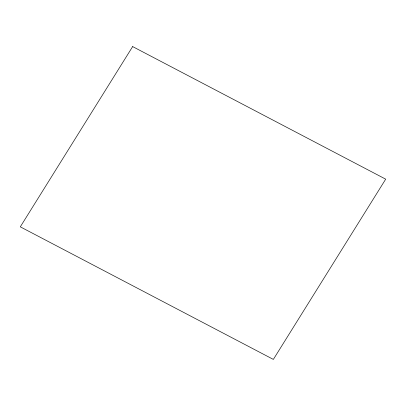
<?xml version="1.0" encoding="UTF-8"?>
<svg xmlns="http://www.w3.org/2000/svg" width="406" height="406" viewBox="0 0 406 406"><rect width="100%" height="100%" fill="white"/><g stroke="black" fill="none" stroke-linecap="round" stroke-linejoin="round"><path stroke-width="0.61" d="M132.655 46.588L20.3 226.837L273.345 359.411L385.7 179.163L132.655 46.588"/></g></svg>
